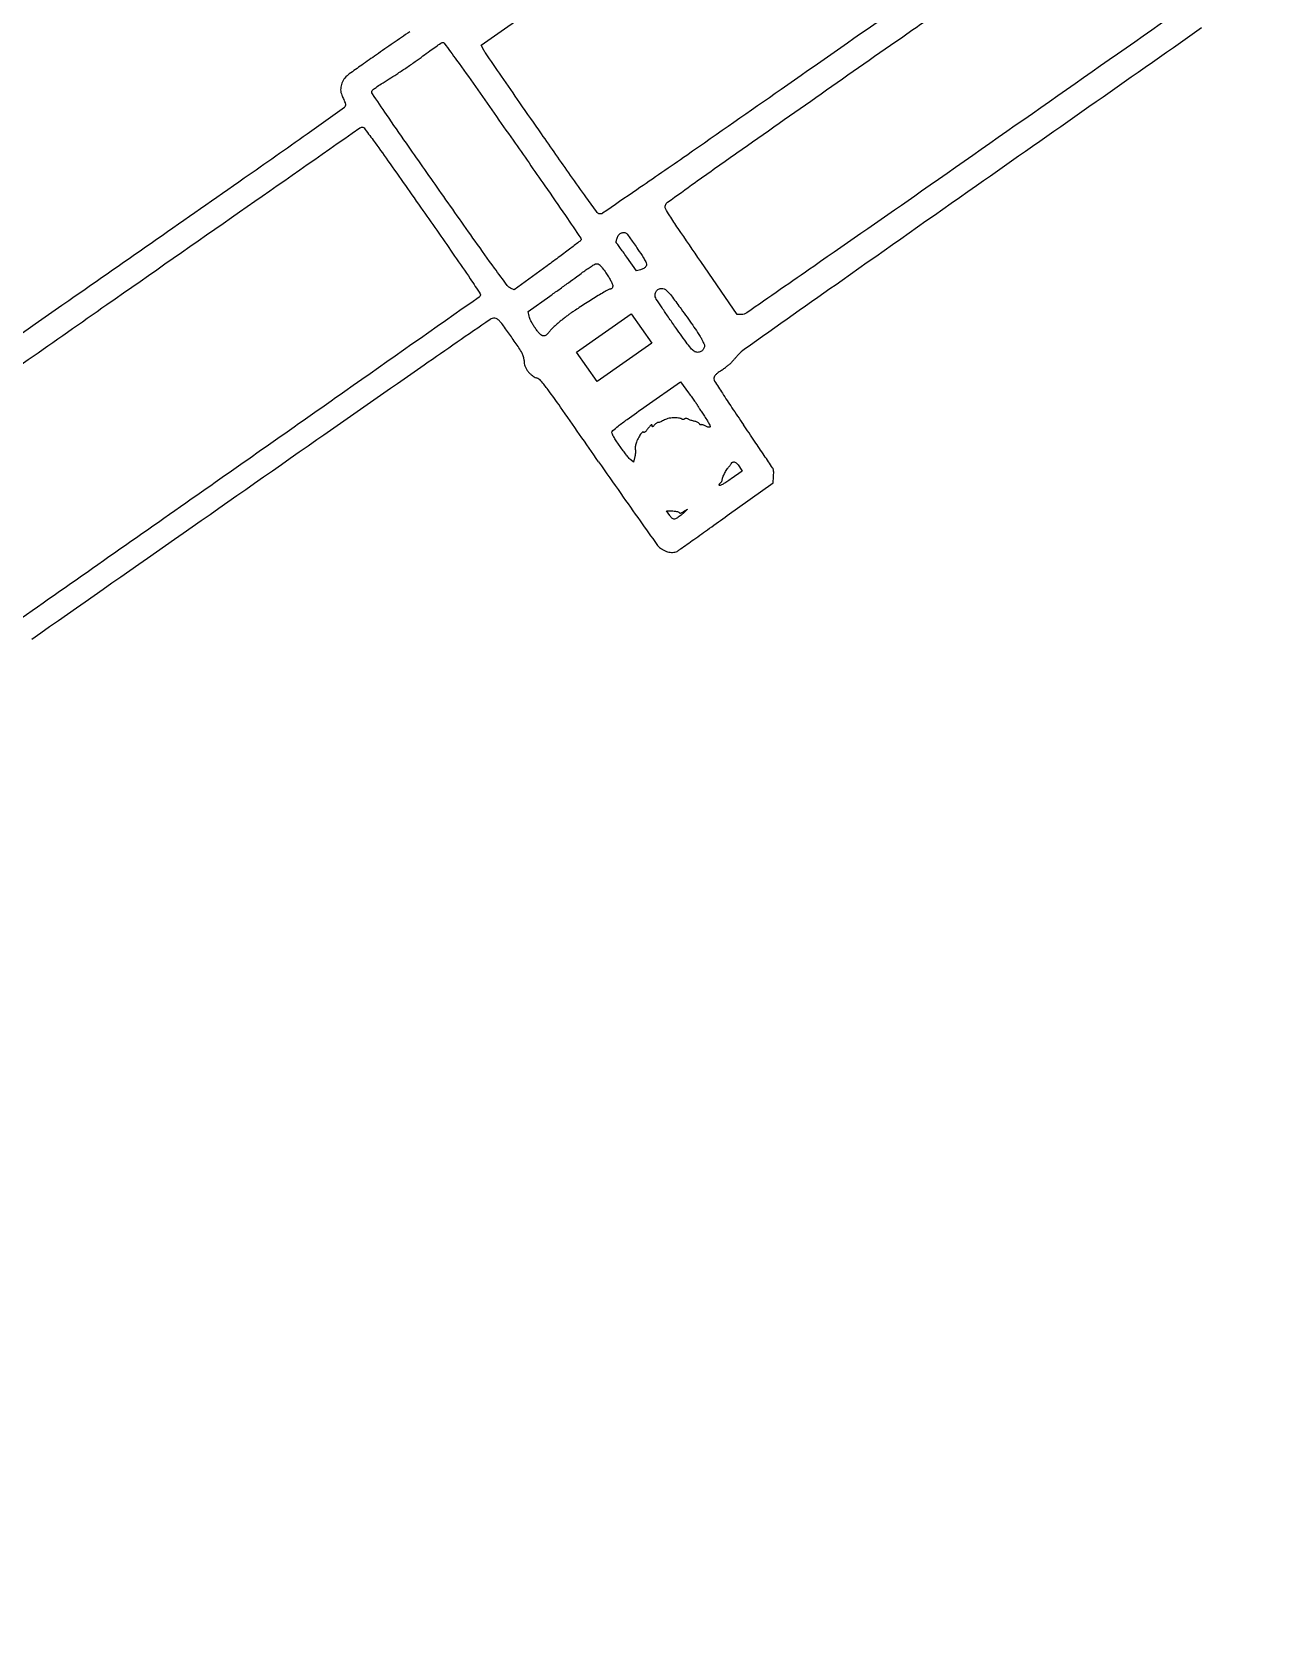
# Model space of a CAD drawing. Header units: metres. Extents: x 26.3 to 44.2, y 14.4 to 19.6.
# Drawn here: x 27.9948 to 28.129, y 15.4245 to 15.5957 of the extents above; entities that cross this region are included whole.
import ezdxf

# ---------------------------------------------------------------- set-up
doc = ezdxf.new("R2010")
doc.units = ezdxf.units.M
doc.header["$MEASUREMENT"] = 0
doc.layers.add('Suspensions', color=6, linetype='Continuous')

msp = doc.modelspace()

# ---------------------------------------------------------------- linework, layer by layer
at = {"layer": 'Suspensions'}
for p, q in [((28.07463322085443, 15.54710427646673), (28.07468725902325, 15.54774029653611)), ((28.06970232848384, 15.54356643846094), (28.07463322085443, 15.54710427646673))]:
    msp.add_line(p, q, dxfattribs=at)
for points in [[(27.96002681921911, 15.53629826138096, -0.000105), (27.98592354102439, 15.55444367689565, -0.000166), (28.00286234043838, 15.56629873478851, -0.000276), (28.01716506020982, 15.57629003925503, -9e-06), (28.03011481271666, 15.58532526679399, -0.091432), (28.03031065258877, 15.58541432930872, -0.299413), (28.03056546209239, 15.58532494430851, -0.004576), (28.03154680687035, 15.58401355669811, -0.005091), (28.03314424492741, 15.581790545304, -0.000512), (28.0368942032039, 15.57644670263756, -0.000626), (28.04032870275288, 15.57152862841218, -0.00419), (28.04201314253859, 15.56906638202718, -0.002185), (28.04309161661004, 15.56744595954517, -0.302879), (28.04309043440113, 15.56722439300601, -0.091468), (28.04296085642953, 15.56709234326056, -5e-06), (28.02850515342924, 15.55693714043703, -0.000212), (28.01254794060146, 15.54573745624189, -0.000128), (27.99361847113232, 15.5324708465512, -0.000139), (27.97467400059913, 15.5192087817368, -0.00023)], [(27.958668772239, 15.50802191087168, -9e-06), (27.94419518737597, 15.49791585649983, -0.061218)], [(28.14860875724338, 15.61908996496284, -9.4e-05), (28.12003477945845, 15.59907705575401, -8.7e-05), (28.0906318667132, 15.57849940488735, -0.000997), (28.07902654128065, 15.57041482731889, -0.000349), (28.07180968953547, 15.56541616731138, -0.144555), (28.07123751399214, 15.5652278578186), (28.07076794316147, 15.56521337815862), (28.06684369615536, 15.57093193913011, -0.000746), (28.06439726196048, 15.57450840589227, -0.009445), (28.06350353588129, 15.57587386653786, -0.019877), (28.06306404833363, 15.57663983146278, -0.205241), (28.06303689566998, 15.57699500310338, -0.155459), (28.06328003095775, 15.57732360500678, -0.001018), (28.06623075600329, 15.57944490736601, -0.002264), (28.07073221727208, 15.58263644523578, -0.000337), (28.07982985866655, 15.58901582844422, -0.000326), (28.08903431206722, 15.59545190777893, -0.002321), (28.0935113585592, 15.59854724716718, -0.000866)], [(28.08692093477185, 15.59744301979943, -0.000237), (28.07550966454573, 15.5894685213922, -0.000312), (28.06533029493497, 15.58237153868557, -0.001821), (28.05995790003052, 15.57865990148141, -0.000488), (28.05625484574928, 15.5761267560802, -0.195897), (28.05595174974497, 15.57606149332944, -0.192031), (28.05570266877563, 15.57621566659922, -0.002225), (28.05453326512037, 15.57781064710809, -0.00402), (28.05281746570443, 15.58021323810762, -0.000732), (28.04968003969548, 15.58469597240071, -0.000573), (28.0473656115467, 15.58802124041435, -0.000884), (28.04537366608767, 15.59090104302962, -0.000266), (28.04364911936909, 15.59340655904228, -0.027573), (28.04343101532701, 15.59376456509921), (28.0431716242715, 15.5942484984325), (28.06255908453115, 15.60782374425305)], [(28.10133067194163, 15.59687853820051, 7.9e-05), (28.10392830406967, 15.59865551486059, 0.00045)]]:
    msp.add_lwpolyline(points, format="xyb", dxfattribs=at)
for points in [[(28.04662146093524, 15.58400932146372, -0.000731), (28.05005704902654, 15.57908749369965, -0.00252), (28.05226388068336, 15.57588177535087, -0.000498), (28.05392689240385, 15.5734345301836, -0.255935), (28.05394375675752, 15.57325709106189, -0.128111), (28.05385246588504, 15.5731397550508, -0.000896), (28.05284059674353, 15.57236576173076, -0.003384), (28.05167144496876, 15.57148722135416, -0.00215), (28.05029868969942, 15.57047927015099), (28.04673222151371, 15.56788410342571), (28.04634719495286, 15.56806650192451, -0.12309), (28.04599864159357, 15.56835263421125, -0.002414), (28.04462040389508, 15.57022846815889, -0.003431), (28.04254854948418, 15.57311854808928, -0.000592), (28.03866824855833, 15.57862429323848, -0.000691), (28.03512902291906, 15.58367354740701, -0.002817), (28.03299981638568, 15.58675698394836, -0.000857), (28.03147064592339, 15.5890066476795, -0.194865), (28.03141856319476, 15.58925055969725, -0.172735), (28.03151399892361, 15.58941855157007, -0.020012), (28.03185828149386, 15.58969246504892, -0.016267), (28.03239964498961, 15.59006244191962, -0.004681), (28.03326048771246, 15.59059929275601, 0.007839), (28.03408257196326, 15.59111921393073, 0.004276), (28.03507564492068, 15.59178149535466, 0.00426), (28.03607370951372, 15.59247201077487, 0.006755), (28.0369153325199, 15.59308213802756, -0.003582), (28.03764318192409, 15.59361686414189, -0.005224), (28.03829276136528, 15.59407669907973, -0.002693), (28.03884820223604, 15.5944568364817, -0.087806), (28.0389965288727, 15.59452300776567, -0.304152), (28.03920956741214, 15.5944461916965, -0.001686), (28.04054699761829, 15.59261509014018, -0.003625), (28.04256256660831, 15.58979308648296, -0.000525)], [(28.06007540603677, 15.57224358359947, -0.003973), (28.06067470088784, 15.5713403845366, -0.032411), (28.06091778802315, 15.57090892532631, -0.081992), (28.06099737517657, 15.57063692985178, -0.166841), (28.06095159760771, 15.57042172879679, -0.073144), (28.06085482496713, 15.57030357989125, -0.042016), (28.06070848228723, 15.57019128020123, -0.039591), (28.06053270397373, 15.57009720620774, -0.041203), (28.0603465943735, 15.57003347842198), (28.05990795811184, 15.56992262290657), (28.05887826653382, 15.57139317488127, 0.002025), (28.05847716797102, 15.57196109149507, 0.003111), (28.05812482433608, 15.57244925731595, 0.001054), (28.05781715738169, 15.5728681256938, 0.086852), (28.0577593077185, 15.57292331943408, -0.252107), (28.05773322264953, 15.57297243099371, -0.029738), (28.05774155438813, 15.57310016306032, -0.029852), (28.05777163956616, 15.5732615698974, -0.020072), (28.05782422512715, 15.57344165600387, -0.043631), (28.0579104826933, 15.57363933597263, -0.050065), (28.05802654464274, 15.5738094550187, -0.054506), (28.05816337493525, 15.57394032513791, -0.076531), (28.0583113327952, 15.57402143978369, -0.059682), (28.05845310258175, 15.57405455656268, -0.054157), (28.05860353342917, 15.57405486516864, -0.05764), (28.0587397335251, 15.57402422198647, -0.101092), (28.05883855165559, 15.57396526155752, -0.049381), (28.05895707921559, 15.57383352270823, -0.002751), (28.05928202371576, 15.57338641619508, -0.004222), (28.05966189400433, 15.57284810725958, -0.003077)], [(28.05662829338592, 15.56971808364548, -0.013419), (28.05690556572126, 15.56929857388082, -0.016674), (28.05713949414191, 15.56889362906424, -0.015871), (28.05731154855694, 15.56854527240978, -0.093875), (28.05735964052968, 15.56834859886229, -0.051204), (28.05735172586612, 15.56818946995372, -0.107227), (28.05730762695851, 15.56807429392793, -0.1274), (28.05722600053209, 15.56800004879104, -0.089598), (28.05710706077056, 15.56796248340703, 0.092042), (28.05693276052651, 15.56790650538935, 0.004738), (28.0564123537802, 15.56761963106508, 0.007403), (28.05579880265925, 15.56726171915181, 0.005294), (28.05512278057185, 15.56684400437207, 0.001166), (28.05442932716243, 15.56640303857032, 0.001299), (28.05376240054088, 15.56597430834965, 0.001198), (28.05319560721073, 15.56560593470102, 0.006825), (28.05289745925994, 15.56540528366167, 0.008202), (28.0526483374734, 15.56522652202395, 0.003272), (28.05231259471771, 15.56497373357554, 0.003237), (28.05195397545311, 15.56469633139916, 0.004072), (28.05162559652118, 15.56443456076297, 0.012542), (28.05130936204284, 15.56416481320834, 0.010507), (28.05098741612675, 15.56386348423385, 0.010645), (28.05070474233902, 15.56357554247978, 0.028437), (28.05051992478212, 15.56335523478038, -0.020485), (28.05033460179646, 15.56312705217982, -0.061752), (28.05018475759215, 15.56299446699082, -0.088546), (28.05004060504749, 15.56292933256915, -0.08259), (28.04987917093413, 15.56291591128909, -0.126518), (28.04971464547104, 15.56297292123732, -0.045439), (28.04951972473542, 15.56312928306721, -0.033602), (28.04929273183154, 15.56337952039711, -0.014672), (28.04902480129369, 15.56373922206223, -0.017858), (28.04880265849451, 15.56408189587737, -0.01621), (28.04859784510979, 15.56445062423971, -0.016473), (28.04843622515936, 15.56479244774387, -0.04901), (28.04835708549804, 15.56503884216291), (28.04824892173081, 15.56553934236024), (28.0505914645969, 15.56721146374844, 0.001151), (28.05157486276364, 15.56791684179987, 0.001029), (28.05259252835691, 15.56865353735416, 0.001031), (28.05350404041291, 15.56931912668548, 0.003214), (28.05411406739459, 15.56977256194471, -0.009806), (28.05458868002937, 15.57011572347896, -0.012609), (28.0550387416878, 15.57041135400807, -0.01047), (28.05542348753864, 15.57063939272524, -0.098978), (28.05560479207796, 15.57069882764751, -0.138902), (28.05579802607293, 15.57066832348995, -0.083055), (28.05599157467147, 15.57053638255339, -0.041152), (28.05623542808733, 15.57026084285757, -0.007837)], [(28.06678332393572, 15.56286120331901, -0.012572), (28.06696737393269, 15.56253729280027, -0.015773), (28.06712070078593, 15.56222784505829, -0.013979), (28.06723247382964, 15.56196386812321, -0.108042), (28.06725335897288, 15.56183221251549, -0.064201), (28.06723377025159, 15.56172819719525, -0.030602), (28.06718374143517, 15.56160131429085, -0.029719), (28.0671144031161, 15.56147322618874, -0.037158), (28.06703479755546, 15.56136401612691, -0.085616), (28.06692652014676, 15.56127358455156, -0.048159), (28.06677030085592, 15.56120217223687, -0.046228), (28.06659358658514, 15.56115890303233, -0.055733), (28.06642286627023, 15.56115268630743, -0.145651), (28.06612043793315, 15.56126798361661, -0.054072), (28.06578746681355, 15.56158542959719, -0.019547), (28.0652725539003, 15.56224597010773, -0.001701), (28.06403566599436, 15.56397983665616, -0.003068), (28.06326881538672, 15.56507678802436, -0.004415), (28.06260455613209, 15.56605793186071, -0.002393), (28.06205487996092, 15.5668941363107, -0.06845), (28.06194522076307, 15.56712703461367, -0.079431), (28.06192242283474, 15.56728334393956, -0.053414), (28.06194413997796, 15.567462823286, -0.052604), (28.06200424746626, 15.56763702068396, -0.069275), (28.06209564744438, 15.56777784348308, -0.056909), (28.06223477653334, 15.56790566813137, -0.067533), (28.06239172646901, 15.56799029637314, -0.066889), (28.06256682458941, 15.56803057054636, -0.054353), (28.06275952290048, 15.56802746908268, -0.126977), (28.06304375787696, 15.56791482978164, -0.052962), (28.06335176357672, 15.56763599785491, -0.022409), (28.06380176159889, 15.56708454349899, -0.002699), (28.06473169936142, 15.565820358794, -0.002742), (28.06536761244837, 15.56493587475595, -0.002908), (28.06598135721069, 15.56406154891608, -0.002771), (28.0665012876826, 15.56330267810759, -0.013322)], [(28.06645851976792, 15.55549044782692, 0.071526), (28.06648669136638, 15.55542769234243, 0.001121), (28.06669835694751, 15.55509527549505, 0.002949), (28.06694785409051, 15.55471039612151, 0.001947), (28.06723898718381, 15.55427077976007, -0.00803), (28.06756690140162, 15.55376229173712, -0.025144), (28.06776415534882, 15.55340667708324, -0.035041), (28.06786173932564, 15.55316662057522, -0.41767), (28.06782028754056, 15.55308606364163, -0.107551), (28.06773161377539, 15.55307806363194, -0.036082), (28.06760337429738, 15.55310358157461, -0.033952), (28.06746126715868, 15.55315328320765, -0.032846), (28.06732554758957, 15.5532222207339, 0.027037), (28.06719543145867, 15.55329022442674, 0.035723), (28.06707010224372, 15.55333684338671, 0.038659), (28.06696508242163, 15.55335894528851, 0.1874), (28.06690699987534, 15.5533447090765, -0.188428), (28.066859662443, 15.5533332067038, -0.089067), (28.06679888326915, 15.55335279465893, -0.068885), (28.06673410389228, 15.55339972856147, -0.048885), (28.06667563864147, 15.55346794858471, 0.089731), (28.06659650925006, 15.55354637754715, 0.036054), (28.06646459621209, 15.55362364703146, 0.034216), (28.0663069055106, 15.55368835582444, 0.036632), (28.06614539128274, 15.55372921348266, -0.024054), (28.06597673025644, 15.55376739557525, -0.01873), (28.06579755989185, 15.55382443229444, -0.019089), (28.06563430930562, 15.553890359414, -0.042909), (28.06551768577545, 15.55395525026037, 0.073158), (28.06541459245928, 15.55400472789703, 0.064117), (28.06529680607223, 15.55402535535579, 0.066866), (28.06518278127373, 15.55401526673358, 0.097581), (28.06509080485901, 15.55397459822277, -0.060084), (28.06500976904334, 15.55393128668307, -0.078859), (28.0649278911387, 15.55391354265694, -0.097034), (28.06485797265421, 15.55392321120987, -0.158569), (28.06481060165127, 15.55395888148867, 0.172812), (28.06474192894862, 15.55400766793646, 0.02005), (28.06455551598901, 15.55405236858449, 0.022218), (28.06432199259635, 15.55408785892807, 0.016416), (28.06406130386391, 15.55410707240721, 0.036484), (28.06377258129183, 15.55409777324419, 0.026344), (28.06345434117941, 15.55404713080615, 0.026782), (28.06315540076079, 15.55396631250293, 0.050991), (28.06292817248507, 15.55386498190253, -0.015802), (28.06273321559768, 15.55376105061277, -0.016536), (28.06253497517784, 15.55367130746815, -0.016422), (28.06235920969745, 15.5536053102048, -0.067367), (28.06224770918308, 15.55358365540954, 0.094324), (28.06215153781923, 15.5535595713353, 0.040979), (28.06203640854389, 15.55349435633344, 0.038641), (28.06192186519136, 15.55340275833338, 0.041627), (28.06182585412252, 15.55329671863587, -0.019523), (28.06172427886537, 15.55317405829785, -0.153026), (28.06166139750549, 15.55313667041833, -0.377312), (28.06162130448982, 15.55315799819394, -0.075907), (28.06160309711853, 15.5532439213008, 0.080207), (28.06158426807149, 15.55332917533891, 0.361735), (28.06154275213661, 15.55335181297466, 0.15356), (28.06147736898616, 15.55331611688626, 0.021168), (28.06137343099135, 15.55319856114782, -0.000138), (28.0612755370322, 15.55307798172824, -8.5e-05), (28.06116014934914, 15.55293598671772, -8.5e-05), (28.06104593997563, 15.55279553829863, -0.000152), (28.06095199402649, 15.55268011941433, -0.045861), (28.0608670292547, 15.55259339711015, -0.078902), (28.06078083095311, 15.55254096150587, -0.11879), (28.06070745116094, 15.55252968041081, -0.222573), (28.06065649011196, 15.55255898875152, 0.398645), (28.06059800434225, 15.55257091955841, 0.058537), (28.06049429502389, 15.55248801802262, 0.039835), (28.0603661514923, 15.55233583702207, 0.020317), (28.06022918775746, 15.55212660880801, 0.019641), (28.06009506703041, 15.55188093014555, 0.015895), (28.05997020110033, 15.55160768498372, 0.016184), (28.05987111315084, 15.55134796951844, 0.039417), (28.0598197887401, 15.55114972348009, 0.017502), (28.05979654494404, 15.55098422164632, 0.022038), (28.05978719512591, 15.5508297746575, 0.02087), (28.059790423682, 15.55070236669992, 0.136792), (28.05981147544, 15.55064265933317, -0.1648), (28.05983064763447, 15.55057702348423, -0.013428), (28.05981806930764, 15.55039584678454, -0.016909), (28.05978929617789, 15.55017574363764, -0.01218), (28.05974295190066, 15.54993236124251), (28.05960964716099, 15.54931458029306), (28.0593081190438, 15.54956202421661, -0.04574), (28.0591433580513, 15.54972456328411, -0.00657), (28.0588426716983, 15.55009064882542, -0.007413), (28.05849823753922, 15.55053475615804, -0.006273), (28.05814703805617, 15.55101412295168, -0.00936), (28.05781688020503, 15.5514956560437, -0.012452), (28.05753615111258, 15.55194602115882, -0.009777), (28.057320384185, 15.55232910554061, -0.11202), (28.05727445068029, 15.55249489353954, -0.227107), (28.05737147596247, 15.55272472159004, -0.015284), (28.05793419939202, 15.55319307361247, -0.010911), (28.05891575881018, 15.55392654683995, -0.001576), (28.06095497633623, 15.55537243360222), (28.06464853544133, 15.55797385939603), (28.06554070867416, 15.55677687549547, -0.002057), (28.06588449368619, 15.55631165448841, -0.003148), (28.06617833715207, 15.55590523147387, -0.001106), (28.06642862742958, 15.555552771665, -0.084232)], [(28.07102665750515, 15.54882935032164), (28.07130866383282, 15.54834497636277), (28.0701283809967, 15.54751853342369, -0.008838), (28.06964354944796, 15.54719166737963, -0.018119), (28.06925038131753, 15.5469563736736, -0.014064), (28.06894316501581, 15.5467984122253, -0.370082), (28.06886016531219, 15.54682067949994, -0.14991), (28.06884157454121, 15.54688032310109, -0.096583), (28.06885520817125, 15.54695199748055, -0.080314), (28.0688989532183, 15.54702483647683, -0.063357), (28.06896676860135, 15.54708714752572, 0.057014), (28.06904132944419, 15.54715393679077, 0.046673), (28.06910468698322, 15.54724026359646, 0.048472), (28.06914823178973, 15.54733204584154, 0.084369), (28.06916309595222, 15.54741477767565, -0.069248), (28.06917856309112, 15.5475187212246, -0.014082), (28.06923624367922, 15.54769624976923, -0.014594), (28.06931578548248, 15.54790041664566, -0.013223), (28.06940959375486, 15.54810651929691, -0.017738), (28.06952074162487, 15.54831537887914, -0.015056), (28.06965235109505, 15.54852782379634, -0.015318), (28.06978405079018, 15.5487141185453, -0.040643), (28.0698923674366, 15.54883582816335, 0.024326), (28.06998541243266, 15.54893375127097, 0.024562), (28.07006818548063, 15.54903994645239, 0.025282), (28.07013077448604, 15.54913924189806, 0.084535), (28.07015659059778, 15.54921148498689, -0.171717), (28.0701876694114, 15.54926644373246, -0.082354), (28.07025759337769, 15.54930947768487, -0.066602), (28.07035427549465, 15.54933461394952, -0.050843), (28.07046369892259, 15.54933677385383, -0.111038), (28.07059764173226, 15.54929489598554, -0.052389), (28.07074493737075, 15.54918775132088, -0.044775), (28.07089224428176, 15.54902891388597, -0.032766)], [(28.06502767826818, 15.54387209214875, -0.020073), (28.06485018541406, 15.54370708320167, -0.014303), (28.06463911906433, 15.54353632312189, -0.014474), (28.06442810418485, 15.5433848241488, -0.029668), (28.06425295229374, 15.54328115928843, -0.046402), (28.06402569895093, 15.54318977094785, -0.172157), (28.06387381572823, 15.54319757801492, -0.12336), (28.06373100463716, 15.54330341897796, -0.019164), (28.06351669754975, 15.54358580329887), (28.06316490627381, 15.5440882133084), (28.06384811435776, 15.54406036537885, -0.022301), (28.06411058528092, 15.54403791327978, -0.034584), (28.06433336600402, 15.5439929700147, -0.037777), (28.06449592315007, 15.54393478413414, -0.280601), (28.06454063977176, 15.54387003939374, 0.365684), (28.06457840532001, 15.54383018102128, 0.092237), (28.06467470637054, 15.5438372010203, 0.05251), (28.06481672066755, 15.54389092112036, 0.026141), (28.06498394893793, 15.5439864101736), (28.06541793971827, 15.54426526051749)]]:
    msp.add_lwpolyline(points, format="xyb", close=True, dxfattribs=at)
at = {"layer": 'Suspensions', "linetype": 'ByBlock'}
msp.add_lwpolyline([(28.05933814860075, 15.56530154303296), (28.06156342401119, 15.56212352039109), (28.05566983033048, 15.55799678166871), (28.05344455492004, 15.56117480431058)], close=True, dxfattribs=at)
at = {"layer": 'Suspensions'}
for centre, radius, start, end in [((28.27109528764579, 15.24944344958355), 0.4187928215186052, 124.2329243349432, 124.5313205860332), ((58.2878051485731, -27.44763456479846), 52.56244202680754, 125.0245069729267, 125.0568217923579), ((28.26826926581471, 15.25355036387525), 0.4138075287106948, 124.531307912193, 124.8345170004712), ((28.17707051522493, 15.38460000900254), 0.2541478230957475, 124.8345650719506, 125.2713875659907), ((28.03057422844582, 15.58917613869779), 0.002582790237508832, 150.9715338812828, 157.9766254016043), ((28.03049132338007, 15.58922215255772), 0.002487971857368344, 143.8678581016012, 150.9716339860791), ((28.02955760705573, 15.58990382967714), 0.001331896656747312, 132.5276338631246, 143.8677472085809), ((28.03090595036599, 15.58843381175851), 0.003326635327202514, 125.4989223272745, 132.527826555215), ((28.26901923476996, 15.25459787206282), 0.4133807425400738, 125.271331886923, 125.4989106483477), ((28.02952446589934, 15.58945801171468), 0.001478377859649662, 176.0935542142494, 187.3536483182452), ((28.03013471441521, 15.5894163411839), 0.00209004744713569, 167.4073488129894, 176.0935818931146), ((28.02946947125552, 15.58945091606009), 0.001422927348738725, 187.3537148803516, 198.8552300271161), ((28.02979008955109, 15.58949332754985), 0.001736928207341336, 157.9767474981892, 167.4073485317645), ((28.02981864598763, 15.58957016169366), 0.001791902300010338, 198.8552645976811, 208.5308944959224), ((28.02366870848767, 15.58622670294574), 0.005208129675095876, 25.74642239409192, 28.53108941788118), ((27.12749007697994, 16.85053010269034), 1.551402494921863, 305.320286074983, 305.5036325303109), ((28.02311967239113, 15.58596196357884), 0.005817660286644998, 23.18320226923125, 25.74605024582034), ((28.0237277219629, 15.5862223443498), 0.005156205505656011, 20.60358709984721, 23.18339249242304), ((28.02829239938031, 15.58782116677994), 0.0003129807835417185, 305.5036553765779, 12.38052265559229), ((28.02754287640856, 15.58765664003264), 0.001080348841102211, 12.38054994624889, 20.60354753812734), ((27.35143879360223, 16.53447423023597), 1.164046919010925, 304.9134606950063, 305.3202603023253), ((1.818290157251724, 53.11700238761634), 45.77596287956412, 304.8846291756952, 304.9135062484169), ((32.31404250954197, 9.568548817023288), 7.342599282883233, 125.0567869580335, 125.1947551784342), ((42.60662416683178, -5.024985532663008), 25.20060818609922, 125.1947108370413, 125.2240462759919), ((19.23434437320058, 28.13739935967426), 15.32436995100896, 304.8316802603597, 304.8846215596882), ((28.04457982659681, 15.56405415545288), 0.0007679040624700085, 84.42913968952885, 124.6669318495039), ((28.04459342482325, 15.5641935847648), 0.0006278132177233482, 56.95897155572673, 84.42901729472133), ((31.61367473968041, 10.4032408799425), 6.275513489604831, 124.6668063110664, 124.7456453005665), ((28.04418388625355, 15.56356394109665), 0.001378927715593376, 41.70321560361771, 56.95890648992807), ((28.04078843181836, 15.56053837377536), 0.005926802871868877, 35.6566039660738, 41.70311397405901), ((27.94336393065363, 15.49064348575128), 0.1258302173315706, 35.00003757955994, 35.65664541625547), ((27.95336518098577, 15.49764670378835), 0.1136207918319155, 34.26952713497333, 34.99993125931555), ((28.04214699138521, 15.55814038977641), 0.006188506636900136, 28.19135601339694, 34.26947116720386), ((28.07375591262269, 15.55832334737029), 0.003845216522045421, 125.2241321574592, 138.1400357939385), ((29.99691957774884, 12.7341617102381), 3.438774310417184, 124.7456418991562, 124.980096147136), ((28.0460165726592, 15.56021448854736), 0.001798114291368438, 14.63932991725466, 28.19138223572707), ((28.0462492493217, 15.56027527275754), 0.001557629053894835, 359.5465778915412, 14.63912014669201), ((28.0496579020344, 15.56024830256941), 0.001851130354877815, 179.5467468708856, 188.8618038997804), ((28.04937476192984, 15.56020416059128), 0.001564570006903688, 188.8619202582082, 199.4291635692858), ((28.04950273409279, 15.56024929251796), 0.001700267336462039, 199.4289279306036, 209.5199807367868), ((28.06109626853861, 15.57071121984252), 0.0139958353445084, 306.4847438193009, 308.1593550595802), ((28.06179918128306, 15.5698168020547), 0.01285826358920934, 308.1589970849216, 309.7087097094602), ((28.0692536223849, 15.56084063715584), 0.001190349104184845, 309.7094447650235, 318.5885956143439), ((28.09921126561362, 15.53441805408916), 0.03875477930647986, 138.3303710964608, 138.5877436298403), ((28.266731300445, 15.3853242143033), 0.2630134137706138, 138.268105738125, 138.330672727799), ((28.28986576139671, 15.36469085250008), 0.294012428290573, 138.2041967338213, 138.268368005199), ((28.29092526333388, 15.36374059066389), 0.2954356417691129, 138.1398068081994, 138.203748896477), ((28.05028254166087, 15.56069085378265), 0.00259641252206363, 209.5201402960029, 216.8682115339814), ((28.04995308891366, 15.56044377849697), 0.002184605152726902, 216.868193202086, 224.9412655194861), ((28.05017388195856, 15.56066411694155), 0.00249653238597136, 224.9412267044065, 232.245339732384), ((28.05007211587485, 15.56053270685581), 0.002330324845743061, 232.2453480246328, 239.7777172913312), ((28.04963553476904, 15.55978325521494), 0.001462983607272487, 239.7777020026302, 250.4533449508512), ((28.04876081619216, 15.55731951225588), 0.001151430659264393, 40.81653977224062, 70.45320321182773), ((28.03746551069392, 15.5475639523583), 0.01607640554078352, 36.50067514677281, 40.81659972615001), ((28.06864220260112, 15.55833523331225), 0.000395124923619214, 158.6859226107943, 186.8449567713267), ((28.06879530161912, 15.55835361369134), 0.0005493233271201944, 186.8452238268697, 212.5579389706504), ((28.06883827729444, 15.55825873254516), 0.000605594999223712, 138.2345455299842, 158.6860164483232), ((28.3021255654557, 15.70733181651998), 0.2773841421994929, 212.5576787161172, 212.8815142464052), ((28.06965047087807, 15.55753343313915), 0.00169450162775099, 127.3417806657176, 138.2346658322176), ((28.07688890408389, 15.54804597780968), 0.01362793046877002, 124.9961388943297, 127.3417462050091), ((28.0596808695184, 15.57262521764837), 0.01637632730670388, 304.9959494566039, 306.4844728774565), ((27.98376138687496, 15.50782408321559), 0.08288501362867282, 34.89912992003325, 36.50063548100567), ((28.16739935548273, 15.62023522731605), 0.116956689733795, 212.8815381008618, 213.7900152224513), ((24.31640193795239, 12.94952317196389), 4.55439805510724, 34.80881441025633, 34.89911255409646), ((28.26681484910247, 15.68676285663367), 0.2365784512752091, 213.7899836612834, 214.3262711786953), ((27.41009889418093, 15.10177263937617), 0.8008104737212426, 34.17217417022641, 34.32641438538894), ((95.22620305675838, -80.49168557803986), 117.2189044993132, 124.9801340141277, 124.9984686635328), ((27.71391047477942, 15.30802688274978), 0.4336016919427015, 33.92812405209873, 34.17220398054395), ((28.84693785082574, 16.09936147638093), 0.9635034483456862, 214.8088168838604, 215.0570221036719), ((26.5691247904512, 14.53794963006857), 1.813294860056047, 33.87671535490609, 33.92805237249117), ((28.07394332518017, 15.5482582703367), 0.0007821370484851214, 22.57780679892538, 33.87676773602303), ((28.07433393240664, 15.54842068399101), 0.0003591096256673603, 4.746053063505045, 22.57824201167162), ((28.06974415851949, 15.54816030116088), 0.004960911859234076, 355.1433659015619, 358.1154751357909), ((28.07101269723625, 15.54814498414294), 0.003691768243512946, 1.521679465301495, 4.745385761972956), ((28.07056854111589, 15.54813314527138), 0.004136082115339818, 358.11590716657, 1.522234185156641), ((28.49764162430526, 15.85426306366876), 0.5367938447796865, 215.0570103998842, 215.4415793110348), ((29.3568423394593, 16.46580320330962), 1.591406195984133, 215.4415519738974, 215.5543100588809), ((26.52094848654322, 17.70215672084237), 2.656717988443138, 305.6079531612537, 305.6588318126254), ((26.191594880789, 18.16584908066307), 3.225472060400679, 305.5006996065325, 305.5320976935092), ((27.16055254813115, 16.80902665074285), 1.558185022295977, 305.5321474577956, 305.6080070671004), ((28.06370089182087, 15.54156371748403), 0.001930360760595403, 215.5543008428275, 227.9853637199485), ((28.06335972705766, 15.54118502021546), 0.001420650041835542, 227.9856335005912, 238.0410027641102), ((28.06419782918576, 15.5425283644787), 0.003003997441030797, 238.0406211771932, 243.7841225267959), ((28.064233367738, 15.54260054867952), 0.00308445579995313, 243.7842113156748, 249.484195008453), ((28.06377856063407, 15.54138513611948), 0.001786735802074822, 249.4842187696009, 258.0633462594211), ((28.06379067532452, 15.54144241609036), 0.001845282883638524, 258.063175190394, 266.8029596451298), ((28.06376390723346, 15.54096319117748), 0.001365310959644661, 266.8029634491203, 277.7571302632041), ((28.0637905886412, 15.54076731989007), 0.00116763076652067, 277.7571464030447, 289.6481732287007), ((28.06387405301695, 15.54053353843547), 0.0009193968636771176, 289.648349537979, 303.8730984219279), ((28.05766668305331, 15.54978052330233), 0.01205663938564703, 303.8729174381845, 305.5005485779214)]:
    msp.add_arc(centre, radius, start, end, dxfattribs=at)

doc.saveas('drawing.dxf')
